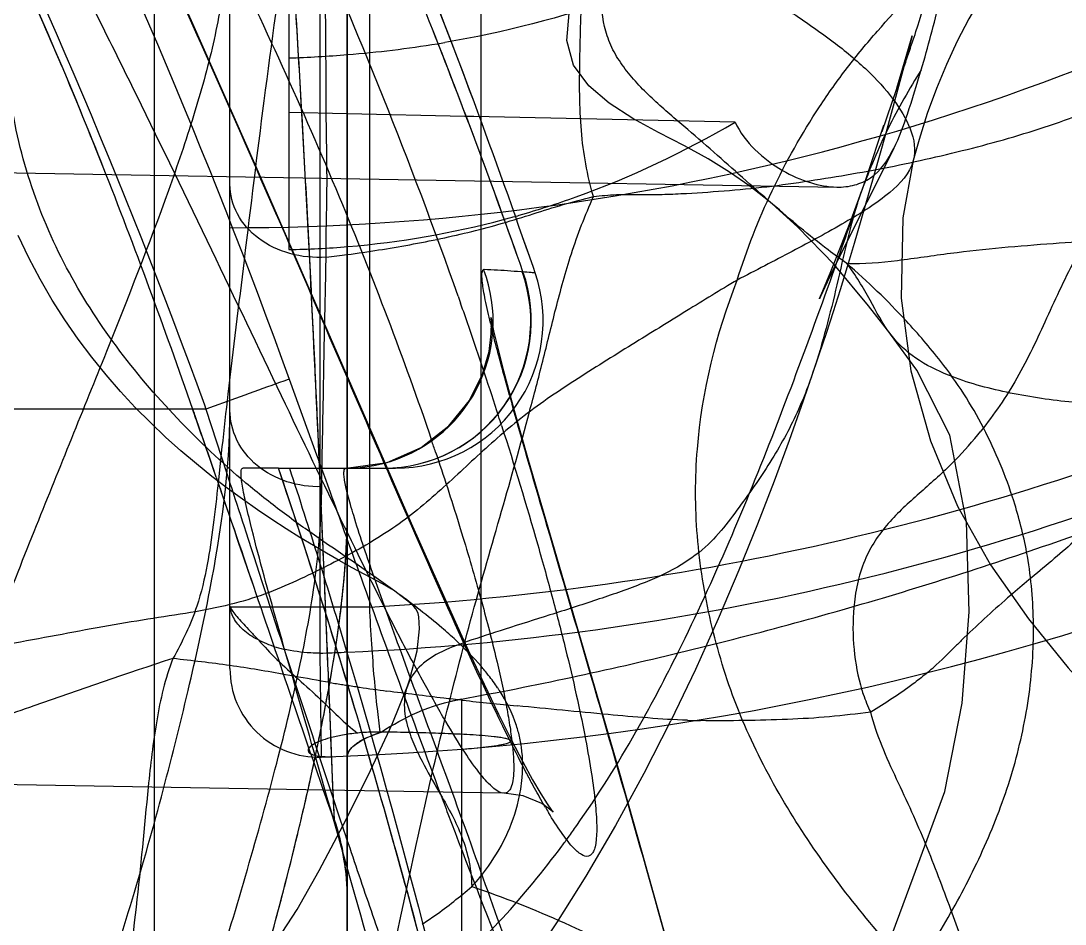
# Model space of a CAD drawing. Header units: millimetres. Extents: x 23075 to 24509, y -21593 to -20579.
# Drawn here: x 23388.103 to 23391.66, y -20917.248 to -20914.17 of the extents above; entities that cross this region are included whole.
import ezdxf

# ---------------------------------------------------------------- set-up
doc = ezdxf.new("R2010")
doc.units = ezdxf.units.MM
doc.header["$LTSCALE"] = 8
doc.layers.add('Cav-cor', color=30, linetype='Continuous')

# ---------------------------------------------------------------- blocks, each defined once
blk = doc.blocks.new('20160901.135302')
at = {"layer": 'Cav-cor', "color": 241}
for p, q in [((-4.278, 15.8712), (-4.278, -15.5544)), ((-3.62, -8.5877), (-3.62, 14.9128)), ((-3.1636, -9.7204), (-3.1636, 3.2386)), ((-4.02, -7.8039), (-4.02, -0.0702)), ((-3.5438, -7.594), (-3.5438, -4.0666)), ((-3.7132, -4.9573), (-3.7132, -7.7509)), ((-3.819, -5.2758), (-3.819, -6.3754)), ((-1.6958, -5.6466), (-1.7099, -5.6985)), ((-1.7082, -5.6904), (-1.6958, -5.6466)), ((-1.7273, -5.7564), (-1.7082, -5.6904)), ((-1.7099, -5.6985), (-1.7493, -5.8452)), ((-1.7421, -5.8063), (-1.7273, -5.7564)), ((-1.7333, -5.7813), (-1.7996, -5.9746)), ((-1.7358, -5.7885), (-1.7396, -5.8001)), ((-1.7486, -5.8277), (-1.7486, -5.8278)), ((-1.748, -5.826), (-1.7421, -5.8063)), ((-1.7396, -5.8001), (-1.7437, -5.8124)), ((-1.7493, -5.8452), (-1.7856, -5.9785)), ((-3.62, -5.913), (-3.819, -5.9087)), ((-3.2198, -5.9216), (-3.62, -5.913)), ((-3.1887, -5.9222), (-3.2198, -5.9216)), ((-2.2993, -5.9413), (-3.1887, -5.9222)), ((-1.8507, -6.1264), (-1.7919, -5.9518)), ((-1.7856, -5.9785), (-1.8261, -6.1234)), ((-1.692, -6.0718), (-1.692, -6.0719)), ((-5.5275, -6.1002), (-1.953, -6.1626)), ((-3.9312, -6.0921), (-3.4022, -7.3082)), ((-1.8818, -6.2172), (-1.8507, -6.1264)), ((-1.8261, -6.1234), (-1.8702, -6.2766)), ((-1.8677, -6.176), (-1.8658, -6.1705)), ((-2.1715, -6.2203), (-2.1723, -6.2196)), ((-2.9803, -6.4548), (-2.9863, -6.4371)), ((-2.9803, -6.4548), (-2.9863, -6.4371)), ((-2.9803, -6.4548), (-3.0223, -6.4509)), ((-3.0168, -6.4513), (-3.0001, -6.4528)), ((-3.0001, -6.4528), (-2.9803, -6.4548)), ((-3.2424, -6.5346), (-3.2341, -6.5582)), ((-1.7339, -6.5412), (-1.6999, -6.7883)), ((-1.7674, -6.6667), (-1.8442, -6.5677)), ((-1.7674, -6.6667), (-1.7695, -6.664)), ((-3.8176, -6.8174), (-3.7246, -7.0748)), ((-4.0004, -6.8828), (-4.1015, -6.9194)), ((-4.1015, -6.9194), (-16.3835, -6.9194)), ((-4.147, -6.9194), (-4.1421, -6.9334)), ((-4.147, -6.9194), (-4.138, -6.945)), ((-4.107, -6.9043), (-4.1015, -6.9194)), ((-4.1015, -6.9194), (-4.0302, -7.1391)), ((-3.0512, -6.9235), (-3.0034, -7.0919)), ((-4.138, -6.945), (-4.1219, -6.9911)), ((-3.3685, -7.05), (-3.2737, -6.9765)), ((-4.047, -7.0484), (-4.0603, -7.1713)), ((-3.7246, -7.0748), (-3.7203, -7.0867)), ((-3.4942, -7.1031), (-3.5071, -7.0734)), ((-3.4848, -7.1007), (-3.3685, -7.05)), ((-3.3193, -7.0656), (-3.3152, -7.0776)), ((-3.3152, -7.0776), (-3.3096, -7.0945)), ((-3.7203, -7.0867), (-3.7077, -7.1216)), ((-3.6236, -7.1204), (-3.4848, -7.1007)), ((-3.4873, -7.1191), (-3.4942, -7.1031)), ((-3.0034, -7.0919), (-2.7102, -8.0998)), ((-4.0302, -7.1391), (-4.0185, -7.175)), ((-3.9324, -7.1204), (-3.9758, -7.1204)), ((-3.8543, -7.1204), (-3.9324, -7.1204)), ((-3.8543, -7.1204), (-3.4957, -7.1204)), ((-3.8543, -7.1204), (-3.4957, -7.1204)), ((-3.7138, -7.1324), (-3.7142, -7.1238)), ((-3.6967, -7.53), (-3.7138, -7.1324)), ((-3.7077, -7.1216), (-3.6979, -7.1488)), ((-3.6979, -7.1488), (-3.6831, -7.1896)), ((-3.4957, -7.1204), (-3.4556, -7.1204)), ((-3.4813, -7.1329), (-3.4873, -7.1191)), ((-4.0663, -7.1517), (-4.0495, -7.2007)), ((-4.0185, -7.175), (-4.0149, -7.1859)), ((-4.0536, -7.1888), (-4.0497, -7.2002)), ((-4.0495, -7.2007), (-4.0223, -7.2802)), ((-3.6831, -7.1896), (-3.6785, -7.2024)), ((-3.5006, -7.5149), (-3.6033, -7.4597)), ((-3.6919, -7.6438), (-3.6967, -7.53)), ((-3.4474, -7.5475), (-3.4582, -7.5396)), ((-3.5438, -7.5941), (-4.02, -7.5941)), ((-1.5252, -7.9215), (-1.5016, -7.6103)), ((-3.7132, -7.7509), (-3.7089, -8.1052)), ((-3.62, -7.7474), (-3.6307, -7.7479)), ((-3.801, -7.8297), (-3.8302, -7.8244)), ((-3.4152, -7.863), (-3.4153, -7.8633)), ((-3.2314, -7.9077), (-3.2312, -13.1682)), ((-3.7249, -8.0837), (-3.7222, -8.0713)), ((-3.6958, -8.2177), (-11.3673, -8.0838)), ((-2.7102, -8.0998), (-2.6162, -8.4295)), ((-3.7019, -8.2177), (-3.6686, -8.3128)), ((-3.0922, -8.2282), (-3.6958, -8.2177)), ((-3.676, -8.223), (-3.6428, -8.3225)), ((-3.6639, -8.3195), (-3.6685, -8.2205)), ((-3.0866, -8.2283), (-3.0867, -8.2283)), ((-3.6686, -8.3128), (-3.6651, -8.323)), ((-3.6651, -8.323), (-3.6661, -8.3201)), ((-2.6162, -8.4295), (-2.517, -8.7849)), ((-3.6237, -8.504), (-3.6253, -8.4892)), ((-3.5598, -8.5686), (-3.5546, -8.5837)), ((-3.6201, -8.5745), (-3.6201, -8.5741)), ((-3.62, -34.1646), (-3.62, -8.5877))]:
    blk.add_line(p, q, dxfattribs=at)
for points in [[(-3.6033, -7.4597), (-3.6476, -7.4354), (-3.6911, -7.4106), (-3.7356, -7.3846), (-3.7812, -7.357), (-3.8282, -7.3275), (-3.8767, -7.296), (-3.9265, -7.2624), (-3.9775, -7.2267), (-4.0292, -7.1887), (-4.0814, -7.1486), (-4.134, -7.1062), (-4.1866, -7.0614), (-4.2389, -7.0144), (-4.2908, -6.9651), (-4.3421, -6.9134), (-4.3925, -6.8591), (-4.4419, -6.8023), (-4.4902, -6.7428), (-4.5371, -6.6804), (-4.5823, -6.6153), (-4.6255, -6.5475), (-4.6665, -6.4769), (-4.7051, -6.4035), (-4.7408, -6.3273)], [(-0.9832, -4.9559), (-1.0404, -5.0131), (-1.0976, -5.0712), (-1.1543, -5.1304), (-1.2101, -5.1908), (-1.2646, -5.2524), (-1.3173, -5.3155), (-1.3678, -5.3803), (-1.4156, -5.4471), (-1.4603, -5.5162), (-1.5026, -5.5889), (-1.5423, -5.665), (-1.5792, -5.7444), (-1.6133, -5.8269), (-1.6443, -5.9123), (-1.6722, -6.0002), (-1.692, -6.0719)], [(-2.1715, -6.2203), (-2.1847, -6.209), (-2.2483, -6.1594), (-2.318, -6.1112), (-2.3912, -6.0665), (-2.4717, -6.0225), (-2.5603, -5.9766), (-2.6476, -5.9287), (-2.7283, -5.8763), (-2.7977, -5.817), (-2.8494, -5.7466), (-2.8724, -5.6635), (-2.8648, -5.5709), (-2.8319, -5.4759), (-2.7782, -5.383), (-2.7042, -5.2965), (-2.6111, -5.2214), (-2.3931, -5.0833)], [(-4.2708, -5.3319), (-4.1519, -5.5946), (-3.9312, -6.0921)], [(-1.7437, -5.8124), (-1.747, -5.8229), (-1.7481, -5.8264)], [(-1.7584, -6.0307), (-1.9431, -6.3997), (-1.9852, -6.4863), (-2.0082, -6.5351), (-2.0118, -6.5429)], [(-1.692, -6.0718), (-1.7272, -6.2675), (-1.7339, -6.5412)], [(-2.0118, -6.5429), (-2.0117, -6.5428), (-2.0002, -6.5162), (-1.9727, -6.45), (-1.9373, -6.3618), (-1.907, -6.2835), (-1.8818, -6.2155), (-1.8671, -6.1743)], [(-1.8442, -6.5677), (-1.9618, -6.4262), (-2.0852, -6.2987), (-2.1723, -6.2196)], [(-1.8702, -6.2766), (-1.8935, -6.3554), (-1.9172, -6.4344), (-1.9413, -6.5124), (-1.9653, -6.5882), (-1.9889, -6.6611), (-2.0121, -6.7308), (-2.035, -6.7977), (-2.0674, -6.8909)], [(-3.2737, -6.9765), (-3.2036, -6.8894), (-3.159, -6.7997), (-3.1372, -6.7224), (-3.1297, -6.6629), (-3.1294, -6.6233), (-3.1304, -6.6096)], [(-3.1304, -6.6096), (-3.1306, -6.6069), (-3.1302, -6.6093), (-3.1273, -6.6252), (-3.1216, -6.6522), (-3.1131, -6.6889), (-3.1018, -6.7347), (-3.0877, -6.7891), (-3.0709, -6.852), (-3.0512, -6.9235)], [(-1.5016, -7.6103), (-1.5109, -7.3034), (-1.5673, -7.0079), (-1.6798, -6.7868), (-1.7695, -6.664)], [(-1.6999, -6.7883), (-1.6334, -7.0276), (-1.542, -7.25)], [(-2.0674, -6.8909), (-2.1154, -7.0263), (-2.1663, -7.1649), (-2.2223, -7.311), (-2.2858, -7.4685), (-2.3565, -7.6344)], [(-1.542, -7.25), (-1.4294, -7.45), (-1.3, -7.634)], [(-3.4022, -7.3082), (-3.3324, -7.4661), (-3.2678, -7.6104), (-3.2083, -7.7408), (-3.154, -7.8572), (-3.1048, -7.9594), (-3.0609, -8.0476), (-3.0222, -8.122), (-2.9889, -8.1829), (-2.9611, -8.2304), (-2.9392, -8.2648), (-2.9242, -8.286), (-2.9221, -8.2888)], [(-3.4582, -7.5396), (-3.4618, -7.537), (-3.4621, -7.5368), (-3.4622, -7.5367), (-3.4639, -7.5357), (-3.4694, -7.5324), (-3.4809, -7.5258), (-3.5006, -7.5149)], [(-3.4153, -7.8633), (-3.4074, -7.8402), (-3.3826, -7.7426), (-3.3746, -7.6685), (-3.3763, -7.6278), (-3.3788, -7.6155), (-3.3809, -7.6102), (-3.3868, -7.6003), (-3.3934, -7.592), (-3.4085, -7.578), (-3.4474, -7.5475)], [(-2.3565, -7.6344), (-2.4344, -7.8071), (-2.5179, -7.9818)], [(-1.3, -7.634), (-1.1644, -7.8007), (-1.0264, -7.9554), (-0.8908, -8.1035), (-0.7587, -8.2542), (-0.628, -8.4168), (-0.4968, -8.6017), (-0.3714, -8.816), (-0.2716, -9.0577), (-0.2227, -9.3064), (-0.2274, -9.5394), (-0.2763, -9.7487), (-0.3675, -9.9362), (-0.499, -10.107), (-0.6691, -10.2642), (-0.8671, -10.4033), (-1.0625, -10.5183)], [(-5.0995, -10.0368), (-5.0255, -9.9131), (-4.9179, -9.7543), (-4.7962, -9.6005), (-4.6642, -9.4572), (-4.5254, -9.3249), (-4.3846, -9.2039), (-4.2492, -9.0969), (-4.1322, -9.0069), (-4.0438, -8.9343), (-3.9753, -8.8699), (-3.9167, -8.8051), (-3.8588, -8.729), (-3.7911, -8.6247), (-3.7155, -8.4918), (-3.6345, -8.3368), (-3.5492, -8.1683), (-3.4668, -7.9934), (-3.4152, -7.863)], [(-2.1968, -9.5028), (-2.0872, -9.2936), (-1.9428, -9.0582), (-1.7984, -8.8013), (-1.6921, -8.5161), (-1.5844, -8.2226), (-1.5252, -7.9215)], [(-2.5186, -7.9832), (-2.6096, -8.1617), (-2.7065, -8.3389), (-2.8075, -8.5108), (-2.9074, -8.6696), (-2.9996, -8.8083), (-3.0799, -8.924), (-3.1471, -9.0184), (-3.2094, -9.1046)], [(-2.9221, -8.2888), (-2.9183, -8.2935), (-2.9264, -8.2857), (-2.9578, -8.2635), (-3.0209, -8.2374), (-3.0867, -8.2283)], [(-3.6201, -8.5723), (-3.6201, -8.5677), (-3.6204, -8.5574), (-3.621, -8.5419), (-3.622, -8.5246), (-3.6237, -8.504)]]:
    blk.add_lwpolyline(points, dxfattribs=at)
for centre, radius, start, end in [((-19.6378, -12.3178), 17.3854, 19.42933, 24.21092), ((-4.02, 1.6886), 7.9897, 270, 300.20827), ((-20.3019, -12.3799), 17.0507, 22.87996, 24.11198), ((-3.9294, -1.8794), 3.8443, 274.6308, 279.2229), ((-3.9076, -2.0241), 3.6979, 279.2494, 279.6455), ((-3.946, -1.6888), 4.0356, 271.804, 274.6479), ((-4.02, 1.6886), 9.7987, 271.81922, 308.73346), ((-3.877, -3.3257), 3.0515, 285.6323, 286.0308), ((-3.8651, -3.3634), 3.0119, 274.6919, 284.9502), ((-3.8729, -3.3404), 3.0362, 284.9817, 285.2979), ((-3.8748, -3.3334), 3.0434, 285.2979, 285.6323), ((-3.8774, -3.2322), 3.1438, 271.0649, 274.7208), ((-4.3072, -1.2651), 5.1732, 276.8248, 277.6338), ((-3.5412, -8.304), 2.4841, 42.7163, 49.2223), ((-3.6231, -6.6203), 0.5, 284.4199, 20.4189), ((-3.4956, -6.6179), 0.5025, 269.9893, 19.4076), ((-3.4958, -6.6196), 0.5008, 270.0065, 19.4087), ((-3.4556, -6.6179), 0.5025, 270, 18.9405), ((-18.5909, -11.9399), 16.2725, 19.01456, 19.31284), ((-18.3463, -11.8558), 16.0137, 18.40429, 19.01503), ((0.1628, -5.8381), 3.3881, 193.4514, 193.6065), ((-17.8191, -11.6799), 15.458, 17.84613, 18.40279), ((-4.0457, 1.6882), 9.2957, 273.09476, 293.16212), ((18.1095, -9.451), 22.2864, 173.34442, 173.81119), ((12.1918, -2.6211), 15.8404, 195.56534, 195.68427), ((-45.2264, -21.3104), 43.5272, 18.98274, 19.3064), ((-45.7493, -21.4913), 44.0806, 18.98405, 19.28437), ((-17.3599, -11.5313), 14.9754, 17.71139, 17.84328), ((-48.0421, -22.284), 46.5065, 18.98883, 19.19794), ((-4.006, 1.239), 8.9947, 272.45929, 294.06469), ((-2.5364, -6.1324), 1.3775, 315.7687, 321.2678), ((-14.2866, -10.7573), 11.5719, 18.6037, 18.81042), ((-3.6242, -6.6161), 0.5043, 270.0532, 284.4201), ((-100.9724, -40.4277), 102.4602, 18.737138, 18.922969), ((-8.0364, -7.0594), 4.4277, 351.3865, 352.2808), ((-3.7388, -7.3214), 0.4274, 251.9973, 256.7159), ((-4.006, 1.241), 8.9967, 271.86511, 272.39098), ((-8.7952, -6.9438), 5.1953, 350.7013, 351.1762), ((-8.4625, -6.9957), 4.8586, 351.1792, 351.3964), ((86.1176, 21.5694), 94.607, 198.07708, 198.355185), ((-3.7185, -7.8039), 0.3015, 180, 271.8193), ((-2.2573, -7.0853), 0.9551, 309.5149, 311.501), ((-2.6489, -1.6401), 6.2959, 260.58656, 260.99105), ((-2.6297, -1.5192), 6.4183, 260.99028, 261.13854), ((-2.6161, -1.4321), 6.5065, 261.13868, 261.34355), ((-3.7062, -8.271), 0.7206, 33.8646, 38.0623), ((-1.2901, -7.6998), 0.6035, 195.3242, 196.163), ((-2.6015, -1.3366), 6.6031, 261.34343, 261.49512), ((-2.5546, -1.0175), 6.9256, 261.501, 262.27696), ((-3.6466, -8.2302), 0.6484, 32.8432, 33.8046), ((-3.1087, -8.5777), 0.6811, 100.3784, 103.9805), ((-1.3587, 9.2038), 17.217, 263.76946, 264.38993), ((-2.3659, -5.1187), 2.8626, 268.0952, 268.9739), ((-6.6695, -5.7251), 4.6396, 330.3637, 330.5637), ((-3.448, -8.1294), 0.4251, 10.6118, 12.1193), ((-3.4524, -8.1302), 0.4295, 9.7751, 10.6129), ((-12.8101, -6.1691), 9.2848, 347.29639, 347.94666), ((-12.1027, -6.3211), 8.5613, 347.95331, 348.11898), ((-2.6101, -7.724), 0.8524, 204.4213, 205.1446), ((-13.947, -5.9133), 10.4501, 346.81272, 347.2992), ((-3.5704, -8.1282), 0.5481, 348.6663, 350.9331), ((45.4446, 8.8955), 52.0407, 199.19861, 199.3179), ((28.2562, 3.6159), 33.7093, 200.57198, 200.69904), ((-1.3528, -7.3434), 1.8457, 210.3665, 211.0179), ((-14.9536, -5.6778), 11.4839, 346.45671, 346.81452), ((-4.42, -8.5877), 0.8, 0, 19.3215), ((-4.42, -8.5806), 0.8, 359.7375, 19.0646), ((38.7082, 5.8367), 44.6553, 198.48626, 198.81947), ((-5.6354, -6.3672), 3.4219, 323.9929, 324.8165), ((-5.5844, -6.4043), 3.3588, 323.3647, 323.9923)]:
    blk.add_arc(centre, radius, start, end, dxfattribs=at)
at = {"layer": 'Cav-cor', "color": 241, "extrusion": (0, 0, -1)}
blk.add_ellipse((-3.12, -8.1053), major_axis=(-0.5, 0), ratio=0.266547, start_param=0.025004, end_param=0.694228, dxfattribs=at)
at = {"layer": 'Cav-cor', "color": 241}
for points, knots in [([(-2.9863, -6.4371), (-3.0508, -6.2497), (-3.3077, -5.5309), (-3.8327, -4.256), (-4.5531, -2.8556), (-5.2549, -1.6835), (-5.8009, -0.8483), (-6.4496, 0.0691), (-7.5294, 1.474), (-9.2714, 3.4678), (-11.3455, 5.4875), (-12.9194, 6.8903), (-13.623, 7.4924), (-13.9238, 7.7457)], [0, 0, 0, 0, 0.052554, 0.200726, 0.348897, 0.422983, 0.497068, 0.561882, 0.626695, 0.756321, 0.885947, 0.95076, 1, 1, 1, 1]), ([(-3.0217, -6.4509), (-3.126, -6.155), (-3.349, -5.5582), (-3.7289, -4.6558), (-4.1642, -3.7403), (-4.6404, -2.8486), (-5.1228, -2.0308), (-5.5835, -1.3076), (-6.0265, -0.657), (-6.47, -0.0397), (-6.9283, 0.5657), (-7.4032, 1.164), (-7.8922, 1.7512), (-8.3944, 2.3298), (-8.9194, 2.9115), (-9.485, 3.5146), (-10.1088, 4.1531), (-10.7977, 4.8312), (-11.5457, 5.5403), (-12.3385, 6.2637), (-13.1531, 6.9814), (-13.7041, 7.4519), (-13.9786, 7.6828)], [0, 0, 0, 0, 0.051994, 0.105556, 0.16221, 0.219938, 0.273022, 0.319526, 0.362017, 0.403444, 0.445481, 0.48784, 0.530032, 0.572101, 0.614805, 0.659888, 0.709119, 0.762724, 0.820079, 0.879926, 0.940564, 1, 1, 1, 1]), ([(-3.6639, -8.3195), (-3.6637, -8.3197), (-3.6642, -8.3172), (-3.6639, -8.3157), (-3.6644, -8.3105), (-3.6647, -8.3014), (-3.6656, -8.2851), (-3.6667, -8.2614), (-3.6681, -8.2315), (-3.6696, -8.196), (-3.6712, -8.1553), (-3.6738, -8.0917), (-3.6773, -8.0021), (-3.682, -7.8841), (-3.6873, -7.7538), (-3.6931, -7.6136), (-3.6994, -7.4653), (-3.7084, -7.2556), (-3.7203, -6.9823), (-3.7361, -6.6443), (-3.7535, -6.2961), (-3.7728, -5.941), (-3.8011, -5.4592), (-3.8396, -4.8495), (-3.8881, -4.1102), (-3.938, -3.3608), (-3.9896, -2.6017), (-4.0608, -1.5723), (-4.1524, -0.2677), (-4.2647, 1.3137), (-4.3402, 2.375), (-4.3781, 2.908)], [0, 0, 0, 0, 0.000081, 0.000326, 0.00073, 0.001289, 0.002855, 0.00499, 0.007659, 0.010827, 0.014461, 0.018524, 0.0278, 0.038378, 0.050024, 0.062557, 0.075804, 0.089604, 0.118527, 0.14874, 0.179827, 0.211502, 0.243567, 0.308525, 0.374376, 0.441142, 0.508789, 0.57725, 0.716284, 0.85752, 1, 1, 1, 1]), ([(-6.0036, -2.4317), (-5.5573, -3.1173), (-4.7366, -4.5378), (-4.096, -6.0481), (-3.8176, -6.8174)], [0, 0, 0, 0, 0.5, 1, 1, 1, 1]), ([(-6.2939, -2.5903), (-5.5736, -3.6995), (-4.796, -5.1275), (-4.2441, -6.6424), (-4.147, -6.9194)], [0, 0, 0, 0, 0.817983, 1, 1, 1, 1]), ([(-6.269, -2.578), (-6.0484, -2.9164), (-5.6244, -3.6045), (-4.8584, -5.0274), (-4.3826, -6.1453), (-4.107, -6.9043)], [0, 0, 0, 0, 0.250052, 0.500104, 1, 1, 1, 1]), ([(-3.4582, -7.5396), (-3.5428, -7.478), (-3.6729, -7.3913), (-3.8433, -7.2702), (-4.009, -7.1383), (-4.2036, -6.9548), (-4.4117, -6.7107), (-4.5844, -6.4408), (-4.71, -6.1457), (-4.7816, -5.8318), (-4.7873, -5.5096), (-4.7348, -5.1926), (-4.6328, -4.8878), (-4.4847, -4.6026), (-4.2967, -4.3427), (-4.0759, -4.1107), (-3.873, -3.9375), (-3.7048, -3.8057), (-3.5366, -3.6751), (-3.4162, -3.5687), (-3.3466, -3.4886)], [0, 0, 0, 0, 0.061499, 0.091869, 0.12279, 0.185895, 0.248738, 0.310847, 0.373452, 0.436279, 0.498856, 0.561533, 0.624263, 0.686977, 0.749635, 0.812127, 0.874738, 0.906211, 0.937688, 1, 1, 1, 1]), ([(-3.7142, -7.1238), (-3.7339, -6.6774), (-3.7799, -5.7614), (-3.8398, -4.8462), (-3.8706, -4.377)], [0, 0, 0, 0, 0.487218, 1, 1, 1, 1]), ([(-2.2919, -6.4796), (-2.2597, -6.3757), (-2.1793, -6.1717), (-2.0452, -5.9331), (-1.9188, -5.7552), (-1.781, -5.5889), (-1.5924, -5.3959), (-1.3599, -5.1681), (-1.1419, -4.9225), (-0.9589, -4.7171), (-0.8027, -4.5618), (-0.72, -4.4893), (-0.6778, -4.4542)], [0, 0, 0, 0, 0.124709, 0.250353, 0.312766, 0.3746, 0.497796, 0.621853, 0.747621, 0.874088, 0.937119, 1, 1, 1, 1]), ([(0.6776, -4.4675), (0.6056, -4.6105), (0.5124, -4.8293), (0.3647, -5.1027), (0.2434, -5.2846), (0.1101, -5.4413), (-0.0093, -5.5534), (-0.1059, -5.636), (-0.202, -5.7154), (-0.3024, -5.789), (-0.4104, -5.8503), (-0.526, -5.9011), (-0.6468, -5.9443), (-0.7653, -6.0018), (-0.8518, -6.0585), (-0.9332, -6.1284), (-1.0089, -6.2096), (-1.0775, -6.3002), (-1.1576, -6.4324), (-1.2368, -6.6082), (-1.3322, -6.814), (-1.4165, -6.9376), (-1.4619, -6.9942)], [0, 0, 0, 0, 0.140871, 0.208967, 0.273133, 0.332883, 0.389434, 0.417122, 0.444632, 0.499146, 0.52633, 0.55375, 0.610076, 0.63917, 0.669345, 0.700811, 0.733376, 0.766761, 0.800658, 0.869114, 0.936189, 1, 1, 1, 1]), ([(-2.9863, -6.4371), (-3.0508, -6.2497), (-3.2707, -5.6345), (-3.5236, -5.0087), (-3.7192, -4.5684)], [0, 0, 0, 0, 0.305939, 1, 1, 1, 1]), ([(-1.7342, -5.7839), (-1.7168, -5.7335), (-1.6824, -5.6328), (-1.6349, -5.4802), (-1.5902, -5.3268), (-1.5018, -5.0195), (-1.4327, -4.762), (-1.3848, -4.5544)], [0, 0, 0, 0, 0.124949, 0.249881, 0.374845, 0.499924, 1, 1, 1, 1]), ([(-1.6648, -5.7626), (-1.6414, -5.6845), (-1.5978, -5.5107), (-1.5256, -5.2294), (-1.4499, -4.9062), (-1.4056, -4.6758), (-1.3848, -4.5544)], [0, 0, 0, 0, 0.197364, 0.432868, 0.702182, 1, 1, 1, 1]), ([(-2.1723, -6.2196), (-2.2063, -6.19), (-2.2725, -6.1314), (-2.3723, -6.0427), (-2.4754, -5.953), (-2.5833, -5.862), (-2.6663, -5.7752), (-2.7167, -5.6957), (-2.7498, -5.6117), (-2.7595, -5.499), (-2.7284, -5.3909), (-2.6796, -5.3174), (-2.6158, -5.2527), (-2.5206, -5.1867), (-2.4037, -5.1141), (-2.2984, -5.0293), (-2.2027, -4.9388), (-2.1082, -4.8474), (-2.0131, -4.7562), (-1.9533, -4.6911), (-1.9256, -4.657)], [0, 0, 0, 0, 0.062534, 0.122858, 0.18531, 0.252295, 0.318978, 0.350995, 0.382279, 0.443661, 0.504203, 0.534513, 0.565378, 0.629708, 0.694673, 0.756586, 0.81692, 0.877574, 0.938969, 1, 1, 1, 1]), ([(-3.7344, -4.6642), (-3.7641, -4.8689), (-3.8236, -5.27), (-3.9036, -5.8524), (-3.9679, -6.3827), (-4.0089, -6.7158), (-4.0267, -6.868)], [0, 0, 0, 0, 0.279129, 0.547211, 0.793156, 1, 1, 1, 1]), ([(-2.7814, -6.1952), (-2.8032, -6.1221), (-2.83, -5.9657), (-2.829, -5.7662), (-2.8247, -5.6009), (-2.8214, -5.474), (-2.8161, -5.3473), (-2.8076, -5.2248), (-2.7948, -5.1121), (-2.7765, -5.0161), (-2.7533, -4.9405), (-2.7255, -4.8909), (-2.6944, -4.862), (-2.6808, -4.854), (-2.668, -4.843), (-2.6737, -4.8435), (-2.6751, -4.8438)], [0, 0, 0, 0, 0.163732, 0.337846, 0.427728, 0.518911, 0.610428, 0.699973, 0.78263, 0.853706, 0.910116, 0.950519, 0.977596, 0.992506, 0.996816, 1, 1, 1, 1]), ([(-3.6925, -6.4017), (-3.6927, -6.3291), (-3.6871, -6.1784), (-3.691, -5.9874), (-3.6927, -5.828), (-3.6923, -5.6633), (-3.6949, -5.4979), (-3.6989, -5.3352), (-3.7011, -5.2229), (-3.7028, -5.1265), (-3.703, -5.0519), (-3.7041, -5.0057), (-3.7052, -4.9805), (-3.706, -4.97), (-3.7065, -4.9617), (-3.7071, -4.9593), (-3.707, -4.9549), (-3.7073, -4.9555)], [0, 0, 0, 0, 0.150512, 0.312565, 0.396245, 0.481098, 0.654275, 0.73934, 0.818509, 0.887203, 0.939542, 0.972911, 0.983637, 0.991124, 0.995911, 0.998576, 1, 1, 1, 1]), ([(-4.02, -5.1858), (-4.02, -5.2682), (-4.0299, -5.4325), (-4.074, -5.6778), (-4.1426, -5.9247), (-4.2626, -6.2751), (-4.4457, -6.7396), (-4.6858, -7.3291), (-4.8911, -7.8501), (-5.0477, -8.2926), (-5.1625, -8.6409), (-5.2761, -8.9916), (-5.3918, -9.3307), (-5.5187, -9.6384), (-5.6193, -9.8251), (-5.6737, -9.9075)], [0, 0, 0, 0, 0.049206, 0.098009, 0.148601, 0.202117, 0.319157, 0.446769, 0.582309, 0.653591, 0.727085, 0.801344, 0.87383, 0.940999, 1, 1, 1, 1]), ([(-3.5071, -7.0734), (-3.6383, -6.7709), (-3.9099, -6.1392), (-4.1898, -5.5111), (-4.3393, -5.1859)], [0, 0, 0, 0, 0.479449, 1, 1, 1, 1]), ([(-2.5937, -5.211), (-2.4912, -5.2977), (-2.3313, -5.4176), (-2.1155, -5.5609), (-1.9709, -5.6598), (-1.8504, -5.7591), (-1.74, -5.8794), (-1.6738, -6.0012), (-1.692, -6.0718)], [0, 0, 0, 0, 0.314643, 0.467381, 0.606837, 0.725947, 0.829266, 1, 1, 1, 1]), ([(-2.1439, -5.281), (-2.3212, -5.3744), (-2.6942, -5.5342), (-3.0873, -5.6357), (-3.288, -5.6698)], [0, 0, 0, 0, 0.496044, 1, 1, 1, 1]), ([(-3.0867, -8.2283), (-3.0991, -8.2281), (-3.1297, -8.2072), (-3.1719, -8.1589), (-3.2264, -8.0813), (-3.29, -7.9767), (-3.3633, -7.8456), (-3.4794, -7.6251), (-3.6409, -7.2986), (-3.8521, -6.8578), (-4.0863, -6.3667), (-4.3389, -5.845), (-4.5156, -5.4905), (-4.6065, -5.3114)], [0, 0, 0, 0, 0.011313, 0.030907, 0.059439, 0.096749, 0.142385, 0.195788, 0.323207, 0.473297, 0.640034, 0.817506, 1, 1, 1, 1]), ([(-4.0508, -5.3114), (-3.9067, -5.6016), (-3.6494, -6.1662), (-3.4281, -6.7459), (-3.3327, -7.026)], [0, 0, 0, 0, 0.522621, 1, 1, 1, 1]), ([(-2.7814, -6.1952), (-2.7556, -6.1914), (-2.7048, -6.1873), (-2.6297, -6.1875), (-2.5563, -6.188), (-2.4587, -6.1843), (-2.3367, -6.1758), (-2.1905, -6.1625), (-2.0454, -6.1416), (-1.901, -6.1182), (-1.7573, -6.0916), (-1.5672, -6.0497), (-1.3316, -5.99), (-1.0571, -5.8936), (-0.7894, -5.7811), (-0.6172, -5.6924), (-0.5328, -5.6446)], [0, 0, 0, 0, 0.03348, 0.065185, 0.096321, 0.127563, 0.190367, 0.25317, 0.315696, 0.378216, 0.440692, 0.503082, 0.62786, 0.751983, 0.875663, 1, 1, 1, 1]), ([(-4.5928, -5.7506), (-4.5447, -5.8645), (-4.3868, -6.2505), (-4.2441, -6.6424), (-4.147, -6.9194)], [0, 0, 0, 0, 0.29633, 1, 1, 1, 1]), ([(-1.6648, -5.7626), (-1.7053, -5.8279), (-1.7821, -5.9607), (-1.8416, -6.1023), (-1.8671, -6.1743)], [0, 0, 0, 0, 0.501464, 1, 1, 1, 1]), ([(-1.7583, -6.0307), (-1.7397, -5.9932), (-1.7071, -5.9039), (-1.68, -5.8132), (-1.6648, -5.7626)], [0, 0, 0, 0, 0.442272, 1, 1, 1, 1]), ([(-3.0343, -6.2585), (-2.9692, -6.2398), (-2.7149, -6.1575), (-2.4712, -6.0425), (-2.2993, -5.9413)], [0, 0, 0, 0, 0.253428, 1, 1, 1, 1]), ([(-2.2993, -5.9413), (-2.2664, -6.0108), (-2.1771, -6.0919), (-2.048, -6.1497), (-1.9832, -6.162), (-1.953, -6.1626)], [0, 0, 0, 0, 0.542644, 0.786932, 1, 1, 1, 1]), ([(-1.953, -6.1626), (-1.9323, -6.1629), (-1.8917, -6.1588), (-1.8143, -6.1243), (-1.7773, -6.069), (-1.7583, -6.0307)], [0, 0, 0, 0, 0.250116, 0.484895, 1, 1, 1, 1]), ([(-1.692, -6.0719), (-1.7034, -6.1157), (-1.7587, -6.1746), (-1.8445, -6.2353), (-1.9558, -6.3021), (-2.106, -6.3833), (-2.2293, -6.447), (-2.2919, -6.4796)], [0, 0, 0, 0, 0.184631, 0.303173, 0.434008, 0.712097, 1, 1, 1, 1]), ([(-3.6925, -6.4017), (-3.7336, -6.4046), (-3.8158, -6.3964), (-3.9245, -6.3452), (-4.0007, -6.2602), (-4.02, -6.1881), (-4.02, -6.1537)], [0, 0, 0, 0, 0.270986, 0.531764, 0.773561, 1, 1, 1, 1]), ([(-4.1924, -11.8799), (-4.1703, -11.808), (-4.1207, -11.6558), (-4.0571, -11.4592), (-4.0073, -11.2841), (-3.9576, -11.0801), (-3.8994, -10.7979), (-3.8203, -10.4358), (-3.7385, -10.0487), (-3.6531, -9.647), (-3.5632, -9.237), (-3.4741, -8.8204), (-3.3862, -8.404), (-3.2954, -8.0014), (-3.1975, -7.624), (-3.0951, -7.2709), (-3.0138, -6.9845), (-2.9532, -6.7541), (-2.9098, -6.5737), (-2.8583, -6.3846), (-2.8104, -6.2586), (-2.7814, -6.1952)], [0, 0, 0, 0, 0.038478, 0.081916, 0.105744, 0.131628, 0.189366, 0.253187, 0.321326, 0.391819, 0.463396, 0.536162, 0.609835, 0.681184, 0.747375, 0.809309, 0.869335, 0.899758, 0.931206, 0.964321, 1, 1, 1, 1]), ([(-3.62, -6.3925), (-3.5489, -6.3829), (-3.4067, -6.3607), (-3.2305, -6.3236), (-3.0906, -6.2864), (-2.9534, -6.2436), (-2.8509, -6.2105), (-2.7814, -6.1952)], [0, 0, 0, 0, 0.249651, 0.500039, 0.62608, 0.752797, 1, 1, 1, 1]), ([(-2.4921, -7.7459), (-2.3702, -7.5), (-2.1568, -6.9933), (-1.9718, -6.4765), (-1.8818, -6.2172)], [0, 0, 0, 0, 0.499992, 1, 1, 1, 1]), ([(-1.9188, -6.4229), (-1.9402, -6.4081), (-2.0273, -6.3441), (-2.1097, -6.2741), (-2.1715, -6.2203)], [0, 0, 0, 0, 0.241418, 1, 1, 1, 1]), ([(-1.8818, -6.2172), (-1.8978, -6.2656), (-1.9227, -6.3647), (-1.9558, -6.5139), (-1.9933, -6.6622), (-2.022, -6.7602), (-2.0387, -6.8085)], [0, 0, 0, 0, 0.24996, 0.499931, 0.749297, 1, 1, 1, 1]), ([(-0.0143, -6.3257), (-0.0284, -6.3623), (-0.0522, -6.4171), (-0.0936, -6.4861), (-0.1424, -6.555), (-0.2089, -6.6459), (-0.2876, -6.7391), (-0.3805, -6.8071), (-0.4845, -6.852), (-0.619, -6.8843), (-0.7806, -6.905), (-0.965, -6.9097), (-1.1661, -6.8974), (-1.3723, -6.8666), (-1.5084, -6.8296), (-1.5718, -6.8039)], [0, 0, 0, 0, 0.064525, 0.097719, 0.131931, 0.203084, 0.282917, 0.330794, 0.390767, 0.467413, 0.557281, 0.65786, 0.769862, 0.887633, 1, 1, 1, 1]), ([(-1.9188, -6.4229), (-1.8611, -6.4244), (-1.7425, -6.4137), (-1.5096, -6.3781), (-1.2249, -6.3539), (-0.9068, -6.3334), (-0.6223, -6.3655), (-0.4129, -6.4202), (-0.2566, -6.4425), (-0.1534, -6.4557), (-0.0638, -6.4692), (0.0123, -6.4812), (0.0716, -6.4905), (0.1063, -6.5058), (0.1149, -6.5173)], [0, 0, 0, 0, 0.084134, 0.173053, 0.343863, 0.500783, 0.637131, 0.759319, 0.81613, 0.867265, 0.911059, 0.948574, 0.979104, 1, 1, 1, 1]), ([(-3.7069, -7.1836), (-3.7063, -7.1215), (-3.7038, -6.9962), (-3.7, -6.8046), (-3.6972, -6.6061), (-3.6927, -6.4708), (-3.6925, -6.4017)], [0, 0, 0, 0, 0.238437, 0.480757, 0.734922, 1, 1, 1, 1]), ([(-1.7695, -6.664), (-1.7965, -6.628), (-1.8404, -6.5439), (-1.888, -6.4617), (-1.9188, -6.4229)], [0, 0, 0, 0, 0.475978, 1, 1, 1, 1]), ([(-3.1324, -6.6263), (-3.1387, -6.5997), (-3.1472, -6.5628), (-3.1557, -6.5167), (-3.1597, -6.4909), (-3.1612, -6.4699), (-3.1618, -6.4555), (-3.158, -6.4425), (-3.1534, -6.4425)], [0, 0, 0, 0, 0.433535, 0.6042, 0.7435, 0.851238, 0.92798, 1, 1, 1, 1]), ([(-3.1534, -6.4425), (-3.1386, -6.4433), (-3.093, -6.4457), (-3.0474, -6.4487), (-3.0168, -6.4513)], [0, 0, 0, 0, 0.326022, 1, 1, 1, 1]), ([(-2.2919, -6.4796), (-2.3498, -6.5137), (-2.4688, -6.5875), (-2.6536, -6.7013), (-2.8445, -6.8197), (-3.0281, -6.9444), (-3.1873, -7.0874), (-3.3134, -7.2073), (-3.4216, -7.2958), (-3.5401, -7.3765), (-3.7044, -7.4633), (-3.8789, -7.5467), (-4.039, -7.5925), (-4.1748, -7.6168), (-4.3207, -7.6384), (-4.4741, -7.6646), (-4.6326, -7.6948), (-4.8495, -7.7346), (-5.0697, -7.7659), (-5.2895, -7.8056), (-5.4538, -7.8411), (-5.6178, -7.8776), (-5.8375, -7.9211), (-6.0029, -7.95), (-6.1124, -7.9731)], [0, 0, 0, 0, 0.048062, 0.100121, 0.155288, 0.208745, 0.258614, 0.308136, 0.333217, 0.358504, 0.41055, 0.466034, 0.496391, 0.529334, 0.564669, 0.601947, 0.640626, 0.680088, 0.7597, 0.799704, 0.839812, 0.879921, 0.919924, 1, 1, 1, 1]), ([(-1.4653, -10.6569), (-1.3915, -10.5916), (-1.2853, -10.4872), (-1.1672, -10.3276), (-1.0943, -10.1973), (-1.0451, -10.0564), (-1.0335, -9.9079), (-1.0572, -9.7608), (-1.1054, -9.6195), (-1.1716, -9.4857), (-1.2511, -9.3601), (-1.3391, -9.2406), (-1.4637, -9.0869), (-1.6301, -8.9037), (-1.8318, -8.6859), (-2.0129, -8.4502), (-2.1728, -8.1998), (-2.3016, -7.9314), (-2.3876, -7.6464), (-2.4354, -7.3527), (-2.4358, -6.9561), (-2.3631, -6.6636), (-2.2919, -6.4796)], [0, 0, 0, 0, 0.06232, 0.093624, 0.125247, 0.156411, 0.187202, 0.218399, 0.24995, 0.281296, 0.312552, 0.343814, 0.375069, 0.437652, 0.50022, 0.562684, 0.625315, 0.687789, 0.750224, 0.812915, 0.875268, 1, 1, 1, 1]), ([(-3.0677, -6.8717), (-3.0739, -6.8494), (-3.0956, -6.7708), (-3.1165, -6.6919), (-3.1302, -6.6352)], [0, 0, 0, 0, 0.284128, 1, 1, 1, 1]), ([(-1.5718, -6.8039), (-1.6108, -6.7881), (-1.6835, -6.7524), (-1.7441, -6.6971), (-1.7674, -6.6667)], [0, 0, 0, 0, 0.52337, 1, 1, 1, 1]), ([(-1.3059, -7.4065), (-1.3168, -7.3476), (-1.354, -7.2022), (-1.4287, -7.0215), (-1.5184, -6.8656), (-1.5709, -6.7924), (-1.5986, -6.7567)], [0, 0, 0, 0, 0.250045, 0.624516, 0.811738, 1, 1, 1, 1]), ([(-3.8176, -6.8174), (-3.8374, -6.824), (-3.8982, -6.8462), (-3.9591, -6.8679), (-4.0004, -6.8828)], [0, 0, 0, 0, 0.32255, 1, 1, 1, 1]), ([(-2.0389, -6.8091), (-2.0598, -6.8693), (-2.0977, -6.958), (-2.1607, -7.0703), (-2.2134, -7.1529), (-2.2706, -7.2338), (-2.33, -7.3153), (-2.4011, -7.3957), (-2.5002, -7.4654), (-2.6273, -7.5205), (-2.7736, -7.5711), (-2.9278, -7.6204), (-3.0748, -7.6668), (-3.2018, -7.7074), (-3.3026, -7.7446), (-3.3774, -7.7929), (-3.4067, -7.8393), (-3.4152, -7.863)], [0, 0, 0, 0, 0.104656, 0.157509, 0.211161, 0.265438, 0.320053, 0.376726, 0.440654, 0.516933, 0.603368, 0.694795, 0.782429, 0.856428, 0.913482, 0.958647, 1, 1, 1, 1]), ([(-6.0376, -11.9594), (-5.9785, -11.8966), (-5.8555, -11.7732), (-5.6704, -11.5792), (-5.4889, -11.3584), (-5.3173, -11.0952), (-5.1607, -10.7851), (-5.0194, -10.4377), (-4.8824, -10.0727), (-4.6998, -9.5854), (-4.5161, -9.1016), (-4.3565, -8.6122), (-4.2524, -8.2449), (-4.1624, -7.8862), (-4.0656, -7.4503), (-4.02, -7.1287), (-4.02, -6.9229)], [0, 0, 0, 0, 0.046896, 0.094747, 0.145732, 0.202068, 0.265203, 0.334302, 0.405862, 0.477198, 0.617265, 0.687142, 0.756992, 0.824823, 0.888101, 1, 1, 1, 1]), ([(-3.7069, -7.1836), (-3.7469, -7.185), (-3.8266, -7.1737), (-3.9307, -7.1183), (-4.0023, -7.0303), (-4.02, -6.9578), (-4.02, -6.9229)], [0, 0, 0, 0, 0.266039, 0.523782, 0.767419, 1, 1, 1, 1]), ([(-2.4592, -8.9989), (-2.5655, -8.6074), (-2.7247, -8.0473), (-2.9298, -7.3503), (-3.0198, -7.0424), (-3.0588, -6.9034)], [0, 0, 0, 0, 0.558474, 0.801288, 1, 1, 1, 1]), ([(-3.0943, -6.9755), (-3.0513, -7.1103), (-2.9915, -7.3069), (-2.9211, -7.5616), (-2.8773, -7.7319), (-2.8409, -7.8865), (-2.8119, -8.024), (-2.7904, -8.1433), (-2.7765, -8.2433), (-2.77, -8.3232), (-2.7703, -8.3771), (-2.7753, -8.4094), (-2.7806, -8.426), (-2.7879, -8.4379), (-2.8024, -8.4467), (-2.8214, -8.4394), (-2.8382, -8.4262), (-2.8622, -8.4018), (-2.8952, -8.3577), (-2.9206, -8.3177), (-2.9345, -8.2945)], [0, 0, 0, 0, 0.246135, 0.357386, 0.459567, 0.551874, 0.633566, 0.703971, 0.762606, 0.809087, 0.843333, 0.856008, 0.865919, 0.873486, 0.879668, 0.89384, 0.904336, 0.917605, 0.95289, 1, 1, 1, 1]), ([(-3.2314, -7.9077), (-2.9821, -7.8621), (-2.4855, -7.7553), (-1.7493, -7.5566), (-1.0245, -7.315), (-0.5513, -7.1258), (-0.317, -7.0256)], [0, 0, 0, 0, 0.249182, 0.499178, 0.749488, 1, 1, 1, 1]), ([(-3.3096, -7.0945), (-3.2823, -7.1765), (-3.2321, -7.3326), (-3.1671, -7.5548), (-3.1163, -7.7497), (-3.0845, -7.8938), (-3.0671, -7.9929), (-3.0585, -8.054), (-3.0537, -8.1062), (-3.0524, -8.1491), (-3.0548, -8.1829), (-3.0606, -8.2075), (-3.0707, -8.2246), (-3.0817, -8.2284), (-3.0866, -8.2283)], [0, 0, 0, 0, 0.219378, 0.416311, 0.587633, 0.730581, 0.790708, 0.843003, 0.887304, 0.923572, 0.951959, 0.972908, 0.987715, 1, 1, 1, 1]), ([(-1.5494, -7.0932), (-1.5842, -7.1289), (-1.6577, -7.1945), (-1.769, -7.2915), (-1.8613, -7.4175), (-1.8864, -7.522), (-1.8927, -7.5772)], [0, 0, 0, 0, 0.24495, 0.484555, 0.726267, 1, 1, 1, 1]), ([(-3.9499, -7.3089), (-3.9565, -7.2818), (-3.9653, -7.244), (-3.9747, -7.1968), (-3.9792, -7.1705), (-3.9815, -7.1487), (-3.9823, -7.1345), (-3.9803, -7.1204), (-3.9758, -7.1204)], [0, 0, 0, 0, 0.433346, 0.604624, 0.744791, 0.853444, 0.93085, 1, 1, 1, 1]), ([(-3.0864, -9.8997), (-3.1591, -9.5715), (-3.3119, -8.9326), (-3.5689, -8.0058), (-3.7572, -7.4093), (-3.8543, -7.1204)], [0, 0, 0, 0, 0.34966, 0.683006, 1, 1, 1, 1]), ([(-3.8172, -7.1204), (-3.7495, -7.3278), (-3.4599, -8.256), (-3.2279, -9.1762), (-3.0725, -9.8998)], [0, 0, 0, 0, 0.222699, 1, 1, 1, 1]), ([(-2.9434, -9.1304), (-2.9868, -9.0028), (-3.0733, -8.7521), (-3.2032, -8.3877), (-3.3265, -8.049), (-3.4369, -7.7482), (-3.5273, -7.4972), (-3.5828, -7.3349), (-3.609, -7.2465), (-3.618, -7.2139), (-3.6247, -7.1861), (-3.6292, -7.1632), (-3.6316, -7.1452), (-3.6315, -7.1324), (-3.63, -7.1232), (-3.6255, -7.1204), (-3.6237, -7.1204)], [0, 0, 0, 0, 0.189854, 0.373518, 0.544807, 0.697425, 0.824834, 0.92056, 0.938856, 0.954747, 0.968189, 0.979144, 0.987599, 0.993613, 0.997424, 1, 1, 1, 1]), ([(-3.0784, -8.0242), (-3.1427, -7.8933), (-3.2789, -7.597), (-3.4095, -7.2982), (-3.4813, -7.1329)], [0, 0, 0, 0, 0.447095, 1, 1, 1, 1]), ([(-5.7228, -12.2428), (-5.6611, -12.1787), (-5.532, -12.0542), (-5.3403, -11.8569), (-5.1551, -11.6313), (-4.9769, -11.367), (-4.8152, -11.0563), (-4.6804, -10.7063), (-4.561, -10.3366), (-4.4489, -9.9613), (-4.3216, -9.5929), (-4.1917, -9.2274), (-4.0704, -8.8596), (-3.9602, -8.4924), (-3.8607, -8.1356), (-3.7795, -7.7982), (-3.7224, -7.484), (-3.7078, -7.281), (-3.7069, -7.1836)], [0, 0, 0, 0, 0.048154, 0.09707, 0.148818, 0.205977, 0.269351, 0.337904, 0.408796, 0.479632, 0.549887, 0.619744, 0.689647, 0.759496, 0.827301, 0.890136, 0.94732, 1, 1, 1, 1]), ([(-4.0603, -7.1713), (-4.0655, -7.219), (-4.0754, -7.3118), (-4.0958, -7.4526), (-4.1323, -7.6086), (-4.1821, -7.7125), (-4.214, -7.7693)], [0, 0, 0, 0, 0.230949, 0.449823, 0.68562, 1, 1, 1, 1]), ([(-4.0149, -7.1859), (-3.9985, -7.2366), (-3.9334, -7.4369), (-3.8684, -7.6372), (-3.8195, -7.7868)], [0, 0, 0, 0, 0.253097, 1, 1, 1, 1]), ([(-3.6785, -7.2024), (-3.6463, -7.2918), (-3.5226, -7.6344), (-3.3981, -7.9768), (-3.3035, -8.229)], [0, 0, 0, 0, 0.26082, 1, 1, 1, 1]), ([(-5.614, -12.2297), (-5.4947, -12.1028), (-5.3032, -11.9151), (-5.0695, -11.6266), (-4.8312, -11.2615), (-4.6409, -10.8291), (-4.4616, -10.3672), (-4.2779, -9.8909), (-4.0964, -9.4165), (-3.9394, -8.9358), (-3.8388, -8.5739), (-3.7523, -8.219), (-3.6628, -7.7871), (-3.62, -7.4695), (-3.62, -7.2669)], [0, 0, 0, 0, 0.096036, 0.147674, 0.204439, 0.335946, 0.406948, 0.477866, 0.617419, 0.686959, 0.756649, 0.824486, 0.888324, 1, 1, 1, 1]), ([(-4.0223, -7.2802), (-3.9338, -7.5391), (-3.8286, -7.8522), (-3.7205, -8.1642), (-3.7019, -8.2177)], [0, 0, 0, 0, 0.828466, 1, 1, 1, 1]), ([(-3.6488, -7.6541), (-3.6443, -7.6208), (-3.6285, -7.4923), (-3.62, -7.3627), (-3.62, -7.2669)], [0, 0, 0, 0, 0.260041, 1, 1, 1, 1]), ([(-3.438, -9.1304), (-3.4892, -8.9447), (-3.5894, -8.5874), (-3.7337, -8.0861), (-3.8548, -7.6651), (-3.9241, -7.4149), (-3.9499, -7.3089)], [0, 0, 0, 0, 0.3054, 0.588403, 0.827007, 1, 1, 1, 1]), ([(-1.0957, -7.3261), (-1.1122, -7.3416), (-1.1782, -7.4016), (-1.2471, -7.4584), (-1.2982, -7.5011)], [0, 0, 0, 0, 0.25317, 1, 1, 1, 1]), ([(-1.2832, -7.7169), (-1.2824, -7.6907), (-1.2818, -7.5869), (-1.2918, -7.4829), (-1.3059, -7.4065)], [0, 0, 0, 0, 0.252137, 1, 1, 1, 1]), ([(-1.2982, -7.5011), (-1.3191, -7.5186), (-1.3942, -7.5823), (-1.4669, -7.6487), (-1.5183, -7.698)], [0, 0, 0, 0, 0.276796, 1, 1, 1, 1]), ([(-3.2504, -7.7071), (-3.266, -7.6925), (-3.3293, -7.6364), (-3.3964, -7.5849), (-3.4474, -7.5475)], [0, 0, 0, 0, 0.252048, 1, 1, 1, 1]), ([(-3.8709, -7.7278), (-3.8922, -7.7209), (-3.9313, -7.7044), (-3.9799, -7.6702), (-4.0118, -7.6289), (-4.02, -7.5972), (-4.02, -7.5824)], [0, 0, 0, 0, 0.305052, 0.571185, 0.798983, 1, 1, 1, 1]), ([(-4.02, -7.5941), (-4.02, -7.5929), (-4.0158, -7.5985), (-4.0142, -7.6019), (-4.0067, -7.6133), (-3.9959, -7.6278), (-3.9773, -7.6479), (-3.955, -7.6712), (-3.9188, -7.7106), (-3.8677, -7.7667), (-3.7954, -7.8321), (-3.7212, -7.8987), (-3.6529, -7.9649), (-3.6084, -8.0071), (-3.5848, -8.0233)], [0, 0, 0, 0, 0.005849, 0.016024, 0.029934, 0.065604, 0.109352, 0.161989, 0.224317, 0.371429, 0.533431, 0.70129, 0.859902, 1, 1, 1, 1]), ([(-3.5082, -8.02), (-3.5106, -7.9932), (-3.519, -7.9326), (-3.5289, -7.8326), (-3.5367, -7.7173), (-3.5422, -7.6361), (-3.5438, -7.5941)], [0, 0, 0, 0, 0.18872, 0.428933, 0.705169, 1, 1, 1, 1]), ([(-1.8927, -7.5772), (-1.8982, -7.6247), (-1.8995, -7.72), (-1.8845, -7.8141), (-1.8721, -7.8593)], [0, 0, 0, 0, 0.505158, 1, 1, 1, 1]), ([(-3.6685, -8.2205), (-3.67, -8.185), (-3.6777, -7.9928), (-3.6853, -7.8005), (-3.6919, -7.6438)], [0, 0, 0, 0, 0.184438, 1, 1, 1, 1]), ([(-3.1388, -7.8268), (-3.1471, -7.8162), (-3.1818, -7.774), (-3.2202, -7.7351), (-3.2504, -7.7071)], [0, 0, 0, 0, 0.245831, 1, 1, 1, 1]), ([(-2.1968, -9.5028), (-2.1753, -9.4652), (-2.1348, -9.3903), (-2.0678, -9.2816), (-1.9829, -9.1867), (-1.8903, -9.0977), (-1.8028, -9.0016), (-1.7258, -8.897), (-1.655, -8.789), (-1.5657, -8.6431), (-1.4652, -8.4543), (-1.368, -8.2173), (-1.3041, -7.9699), (-1.2858, -7.8012), (-1.2832, -7.7169)], [0, 0, 0, 0, 0.063456, 0.124775, 0.186429, 0.249417, 0.312887, 0.376463, 0.43963, 0.501973, 0.626924, 0.752571, 0.8764, 1, 1, 1, 1]), ([(-1.5183, -7.698), (-1.5273, -7.7067), (-1.5625, -7.7411), (-1.597, -7.7763), (-1.6244, -7.8006)], [0, 0, 0, 0, 0.25554, 1, 1, 1, 1]), ([(-3.7132, -7.7509), (-3.7237, -7.751), (-3.7653, -7.7502), (-3.8068, -7.7445), (-3.837, -7.7373)], [0, 0, 0, 0, 0.25275, 1, 1, 1, 1]), ([(-4.214, -7.7693), (-4.3729, -7.8199), (-4.6081, -7.9046), (-4.9235, -8.0117), (-5.1636, -8.0795), (-5.4092, -8.1236), (-5.6586, -8.1374), (-5.9086, -8.1262), (-6.1581, -8.1044), (-6.4071, -8.0859), (-6.6537, -8.0584), (-6.8985, -8.0279), (-7.1438, -8.0068), (-7.3894, -7.9843), (-7.6356, -7.9591), (-7.8822, -7.9373), (-8.0467, -7.925), (-8.1289, -7.9194)], [0, 0, 0, 0, 0.125753, 0.18849, 0.251247, 0.313772, 0.37628, 0.439236, 0.502402, 0.565201, 0.627548, 0.68951, 0.751253, 0.813248, 0.875571, 0.937895, 1, 1, 1, 1]), ([(-4.214, -7.7693), (-4.2407, -7.8373), (-4.2741, -7.984), (-4.2904, -8.132), (-4.2982, -8.2076)], [0, 0, 0, 0, 0.490073, 1, 1, 1, 1]), ([(-3.8302, -7.8244), (-3.8932, -7.813), (-4.0207, -7.7912), (-4.1492, -7.777), (-4.214, -7.7693)], [0, 0, 0, 0, 0.495194, 1, 1, 1, 1]), ([(-3.7222, -8.0713), (-3.7171, -8.0467), (-3.6976, -7.951), (-3.6799, -7.8549), (-3.6682, -7.7833)], [0, 0, 0, 0, 0.257022, 1, 1, 1, 1]), ([(-1.6496, -7.8221), (-1.6637, -7.8338), (-1.7236, -7.8808), (-1.7877, -7.9221), (-1.8369, -7.9523)], [0, 0, 0, 0, 0.241228, 1, 1, 1, 1]), ([(-3.2273, -7.9115), (-3.2485, -7.9092), (-3.3346, -7.8996), (-3.4206, -7.8891), (-3.4852, -7.8803)], [0, 0, 0, 0, 0.24689, 1, 1, 1, 1]), ([(-3.4153, -7.8633), (-3.418, -7.8711), (-3.4273, -7.9048), (-3.4268, -7.9409), (-3.4224, -7.9672)], [0, 0, 0, 0, 0.235759, 1, 1, 1, 1]), ([(-3.0324, -8.0401), (-3.0355, -8.0259), (-3.0508, -7.9691), (-3.0778, -7.9158), (-3.1018, -7.8786)], [0, 0, 0, 0, 0.247002, 1, 1, 1, 1]), ([(-1.8697, -7.8678), (-1.8675, -7.8753), (-1.8585, -7.9042), (-1.8471, -7.9324), (-1.8369, -7.9523)], [0, 0, 0, 0, 0.261027, 1, 1, 1, 1]), ([(-3.5043, -8.0201), (-3.4655, -7.9944), (-3.3785, -7.9463), (-3.283, -7.9171), (-3.2314, -7.9077)], [0, 0, 0, 0, 0.469827, 1, 1, 1, 1]), ([(-2.461, -7.9798), (-2.5515, -7.9767), (-2.7451, -7.9593), (-2.9385, -7.9409), (-3.0418, -7.9307)], [0, 0, 0, 0, 0.465804, 1, 1, 1, 1]), ([(-1.8369, -7.9523), (-1.8838, -7.9579), (-1.9781, -7.9695), (-2.122, -7.9776), (-2.2685, -7.9813), (-2.3673, -7.9818), (-2.4171, -7.9809)], [0, 0, 0, 0, 0.24362, 0.490313, 0.743014, 1, 1, 1, 1]), ([(-1.6495, -8.4027), (-1.6646, -8.3657), (-1.6965, -8.2909), (-1.7663, -8.1442), (-1.8171, -8.0312), (-1.8369, -7.9523)], [0, 0, 0, 0, 0.245688, 0.49993, 1, 1, 1, 1]), ([(-3.4175, -7.9903), (-3.4158, -7.9973), (-3.4074, -8.0267), (-3.3959, -8.0551), (-3.3862, -8.0764)], [0, 0, 0, 0, 0.234374, 1, 1, 1, 1]), ([(-3.5855, -8.0232), (-3.6025, -8.025), (-3.6338, -8.0293), (-3.6764, -8.0386), (-3.7104, -8.0494), (-3.7332, -8.0596), (-3.746, -8.0688), (-3.752, -8.0753), (-3.7547, -8.083), (-3.7504, -8.0913), (-3.7388, -8.0975), (-3.7199, -8.1023), (-3.6942, -8.1042), (-3.675, -8.1041), (-3.665, -8.1037)], [0, 0, 0, 0, 0.182808, 0.337984, 0.46541, 0.564431, 0.602769, 0.633535, 0.658313, 0.684375, 0.725361, 0.794666, 0.893182, 1, 1, 1, 1]), ([(-3.6198, -8.102), (-3.6182, -8.0844), (-3.5926, -8.0586), (-3.5503, -8.0364), (-3.5207, -8.0253), (-3.5039, -8.0199)], [0, 0, 0, 0, 0.360945, 0.641055, 1, 1, 1, 1]), ([(-3.5039, -8.0199), (-3.5109, -8.0198), (-3.5381, -8.0198), (-3.5653, -8.0212), (-3.5855, -8.0232)], [0, 0, 0, 0, 0.256031, 1, 1, 1, 1]), ([(-3.228, -8.0781), (-3.2144, -8.077), (-3.1877, -8.0746), (-3.1486, -8.0706), (-3.1172, -8.0665), (-3.0938, -8.0626), (-3.0808, -8.0597), (-3.0717, -8.057), (-3.0668, -8.0549), (-3.063, -8.053), (-3.0624, -8.0493), (-3.0657, -8.0469), (-3.0724, -8.0437), (-3.0848, -8.041), (-3.1017, -8.0382), (-3.1273, -8.035), (-3.1609, -8.032), (-3.2024, -8.0292), (-3.2447, -8.027), (-3.2875, -8.0252), (-3.3451, -8.0232), (-3.4174, -8.0214), (-3.4753, -8.0204), (-3.5043, -8.0201)], [0, 0, 0, 0, 0.06628, 0.130863, 0.192297, 0.220721, 0.246312, 0.257506, 0.266646, 0.272909, 0.276918, 0.282373, 0.290628, 0.314243, 0.343244, 0.374337, 0.440098, 0.508119, 0.577274, 0.64707, 0.717269, 0.858375, 1, 1, 1, 1]), ([(-2.9906, -8.1955), (-2.9976, -8.1825), (-3.0277, -8.1259), (-3.0566, -8.0686), (-3.0784, -8.0242)], [0, 0, 0, 0, 0.229293, 1, 1, 1, 1]), ([(-3.0291, -8.2146), (-3.027, -8.2014), (-3.0206, -8.1492), (-3.0224, -8.0959), (-3.0291, -8.0573)], [0, 0, 0, 0, 0.253792, 1, 1, 1, 1]), ([(-3.3817, -8.0862), (-3.3765, -8.0973), (-3.3533, -8.1442), (-3.3272, -8.1897), (-3.3072, -8.2244)], [0, 0, 0, 0, 0.234323, 1, 1, 1, 1]), ([(-4.2982, -8.2076), (-4.3122, -8.3438), (-4.3356, -8.6198), (-4.3964, -9.0345), (-4.4522, -9.458), (-4.4874, -9.7432), (-4.506, -9.8872)], [0, 0, 0, 0, 0.242766, 0.490738, 0.7426, 1, 1, 1, 1]), ([(-2.9452, -8.2764), (-2.9489, -8.2702), (-2.9644, -8.2434), (-2.9794, -8.2163), (-2.9906, -8.1955)], [0, 0, 0, 0, 0.234382, 1, 1, 1, 1]), ([(-3.3072, -8.2244), (-3.2803, -8.2709), (-3.2391, -8.3434), (-3.2043, -8.4534), (-3.1969, -8.5147), (-3.1962, -8.5467)], [0, 0, 0, 0, 0.466964, 0.721371, 1, 1, 1, 1]), ([(-3.1962, -8.5467), (-3.1755, -8.5246), (-3.101, -8.4334), (-3.0501, -8.3219), (-3.0329, -8.2359)], [0, 0, 0, 0, 0.256341, 1, 1, 1, 1]), ([(-3.2771, -8.2989), (-3.2134, -8.4675), (-3.1209, -8.7068), (-2.9962, -9.0038), (-2.9152, -9.1822), (-2.8433, -9.3253), (-2.7798, -9.4316), (-2.7298, -9.4978), (-2.6907, -9.5267), (-2.6748, -9.5267)], [0, 0, 0, 0, 0.390957, 0.556767, 0.699159, 0.815805, 0.904861, 0.965476, 1, 1, 1, 1]), ([(-4.2774, -9.8886), (-4.1819, -9.6393), (-3.9944, -9.14), (-3.8513, -8.6257), (-3.789, -8.3671)], [0, 0, 0, 0, 0.50094, 1, 1, 1, 1]), ([(-3.3182, -8.8758), (-3.2388, -8.8058), (-3.0868, -8.6577), (-2.9523, -8.4935), (-2.8891, -8.4085)], [0, 0, 0, 0, 0.499742, 1, 1, 1, 1]), ([(-3.3647, -8.6746), (-3.3501, -8.6649), (-3.292, -8.625), (-3.2362, -8.5815), (-3.1962, -8.5467)], [0, 0, 0, 0, 0.248148, 1, 1, 1, 1]), ([(-3.1962, -8.5467), (-3.0885, -8.5818), (-2.8776, -8.6671), (-2.5744, -8.8165), (-2.2841, -8.9836), (-2.097, -9.101), (-2.0033, -9.1589)], [0, 0, 0, 0, 0.252713, 0.506812, 0.75419, 1, 1, 1, 1]), ([(-3.5546, -8.5837), (-3.5409, -8.6237), (-3.4889, -8.7751), (-3.4356, -8.9261), (-3.3953, -9.0369)], [0, 0, 0, 0, 0.263719, 1, 1, 1, 1]), ([(-1.6473, -12.1939), (-1.5863, -12.0583), (-1.5069, -11.8463), (-1.4256, -11.5533), (-1.379, -11.3237), (-1.3447, -11.0901), (-1.3107, -10.7772), (-1.2954, -10.464), (-1.3014, -10.1528), (-1.3131, -9.9225), (-1.3299, -9.6947), (-1.3553, -9.4703), (-1.3897, -9.2501), (-1.433, -9.0347), (-1.4913, -8.8262), (-1.5395, -8.6915), (-1.564, -8.625)], [0, 0, 0, 0, 0.122369, 0.185727, 0.250157, 0.315116, 0.379998, 0.509143, 0.572914, 0.636149, 0.698879, 0.760885, 0.822045, 0.882287, 0.941633, 1, 1, 1, 1])]:
    blk.add_open_spline(points, degree=3, knots=knots, dxfattribs=at)
for points in [[(-3.0217, -6.4509), (-3.1245, -6.1593), (-3.3446, -5.5697), (-3.7166, -4.6837), (-4.158, -3.7513), (-4.6621, -2.8093), (-5.1556, -1.9778), (-5.6035, -1.2776), (-6.0318, -0.6497), (-6.4659, -0.0453), (-6.9265, 0.5635), (-7.4044, 1.1654), (-7.8931, 1.7522), (-8.391, 2.3259), (-8.905, 2.8957), (-9.4583, 3.4866), (-10.0807, 4.1249), (-10.7729, 4.8074), (-11.5291, 5.5249), (-12.3326, 6.2585), (-13.1628, 6.9898), (-13.7069, 7.4542), (-13.9786, 7.6828)], [(-1.5986, -6.7567), (-1.6356, -6.7091), (-1.6751, -6.6632), (-1.7161, -6.6189)], [(-3.0864, -9.8997), (-3.1608, -9.5637), (-3.3178, -8.9099), (-3.5756, -7.9831), (-3.7596, -7.402), (-3.8543, -7.1204)], [(-2.6289, -8.0052), (-2.5808, -7.9201), (-2.5354, -7.8335), (-2.4921, -7.7459)], [(-3.6787, -7.8512), (-3.7195, -7.8444), (-3.7603, -7.8371), (-3.801, -7.8297)], [(-3.4224, -7.9672), (-3.4211, -7.975), (-3.4194, -7.9827), (-3.4175, -7.9903)], [(-2.8387, -8.3389), (-2.7661, -8.2359), (-2.6991, -8.1288), (-2.6368, -8.0193)], [(-1.564, -8.625), (-1.5914, -8.5505), (-1.6194, -8.4762), (-1.6495, -8.4027)]]:
    blk.add_open_spline(points, degree=3, dxfattribs=at)

msp = doc.modelspace()

# ---------------------------------------------------------------- linework, layer by layer
at = {"layer": 'Cav-cor', "color": 241}
msp.add_line((23389.2147, -20736.8851), (23389.2147, -20996.8851), dxfattribs=at)

# ---------------------------------------------------------------- block references
at = {"layer": 'Cav-cor'}
msp.add_blockref('20160901.135302', (23392.8347, -20908.5737), dxfattribs=at)

doc.saveas('drawing.dxf')
